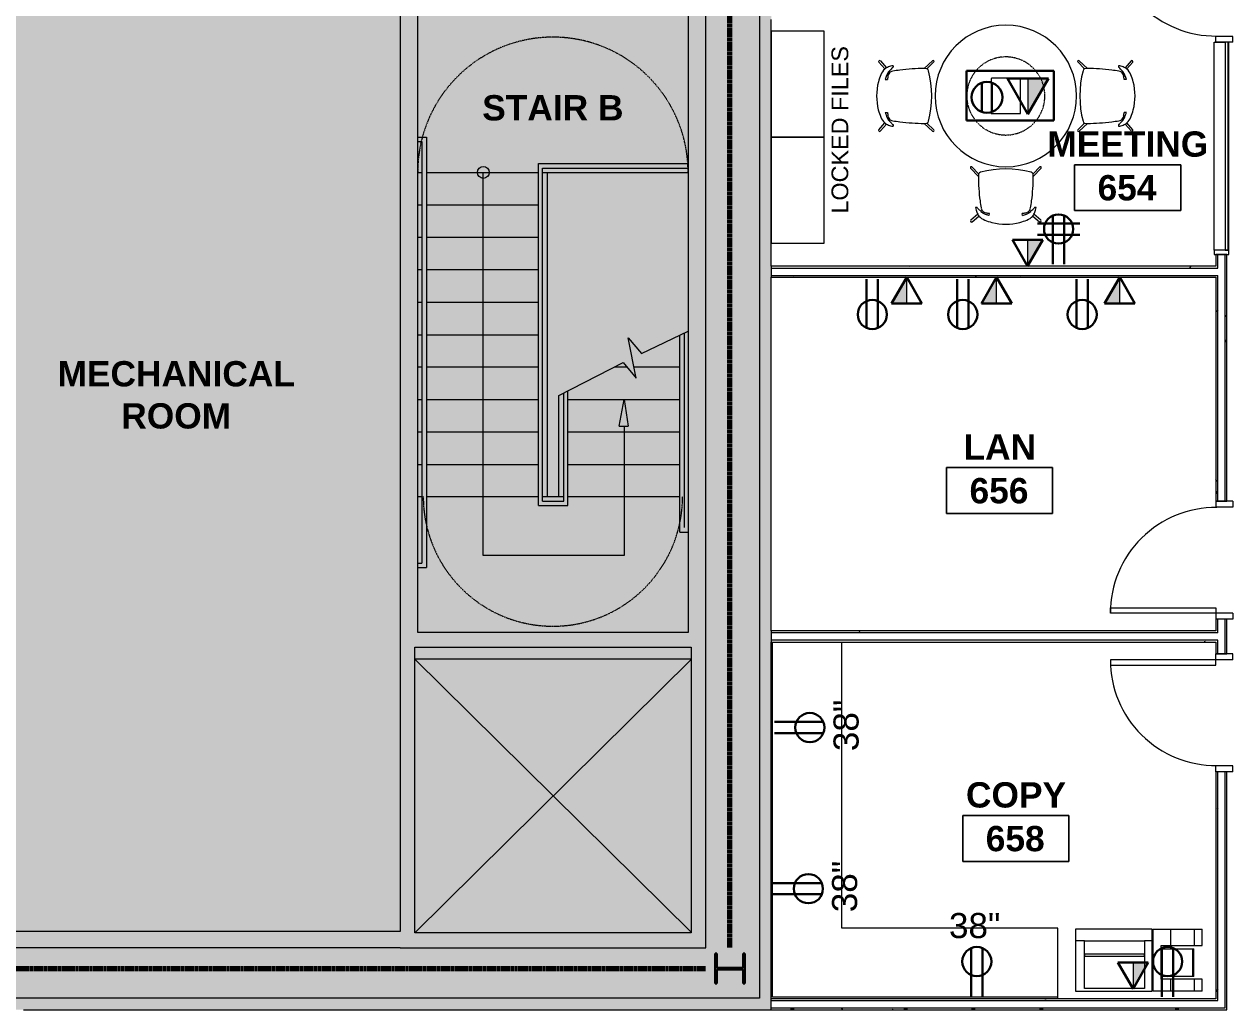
# Model space of a CAD drawing. Header units: inches. Extents: x -1180 to 2011, y -268 to 2143.
# Drawn here: x 423.4 to 833.6, y 1236.2 to 1570.6 of the extents above; entities that cross this region are included whole.
import ezdxf

# ---------------------------------------------------------------- set-up
doc = ezdxf.new("R2010")
doc.units = ezdxf.units.IN
doc.header["$MEASUREMENT"] = 0
for name, pattern in [('Dash 1_16_', [0.125, 0.0625, -0.0625]), ('Dash 1_8_', [0.25, 0.125, -0.125]), ('Steelcase Hidden Line', [0.117188, 0.078125, -0.039062])]:
    doc.linetypes.add(name, pattern=pattern)
for name, color, linetype, lineweight in [('A-ANNO-NOTE', 131, 'Continuous', 13), ('A-AREA-IDEN', 2, 'Continuous', 9), ('A-DETL', 90, 'Continuous', 13), ('A-DETL-GENF', 92, 'Continuous', 9), ('A-DETL-THIN', 151, 'Continuous', 13), ('A-DOOR', 31, 'Continuous', 13), ('A-DOOR-FRAM', 31, 'Continuous', 20), ('A-GLAZ-CURT', 52, 'Continuous', 9), ('A-GLAZ-CWMG', 51, 'Continuous', 13), ('A-WALL', 113, 'Continuous', 13), ('A-WALL-PATT', 111, 'Continuous', 13), ('G-ANNO-TEXT', 231, 'Continuous', 9), ('I-FURN', 30, 'Continuous', 9), ('I-FURN-PNLS', 30, 'Continuous', 9), ('I-WALL', 2, 'Continuous', 13), ('Q-CASE', 31, 'Continuous', 13), ('Q-SPCQ', 91, 'Continuous', 9), ('S-COLS', 52, 'Continuous', 13)]:
    doc.layers.add(name, color=color, linetype=linetype, lineweight=lineweight)
doc.styles.add('Swis721 Lt BT', font='swissl.ttf', dxfattribs={"height": 8.514638})
doc.styles.add('Swis721 Lt BT_1', font='swissl.ttf', dxfattribs={"height": 5.676425})
doc.styles.add('Swis721 Lt BT_B', font='', dxfattribs={"height": 8.583975})
doc.styles.get('Swis721 Lt BT_B').set_extended_font_data('Swis721 Lt BT', bold=True)
pattern_1 = [(0, (0, 0), (30.72, 7.68), [1.267, -21.773, 1.267, -21.773, -122.88]), (0, (0, 0), (30.72, 7.68), [-46.08, 1.267, -44.813, 1.267, -21.773, -53.76]), (0, (0, 0), (30.72, 7.68), [-115.2, 1.267, -14.093, 1.267, -37.133]), (120, (11.52, 3.84), (-22.011075, 22.7643), [1.267, -21.773, 1.267, -21.773, -122.88]), (120, (11.52, 3.84), (-22.011075, 22.7643), [-46.08, 1.267, -44.813, 1.267, -21.773, -53.76]), (120, (11.52, 3.84), (-22.011075, 22.7643), [-115.2, 1.267, -14.093, 1.267, -37.133]), (240, (15.36, 19.2), (-8.708925, -30.4443), [1.267, -21.773, 1.267, -21.773, -122.88]), (240, (15.36, 19.2), (-8.708925, -30.4443), [-46.08, 1.267, -44.813, 1.267, -21.773, -53.76]), (240, (15.36, 19.2), (-8.708925, -30.4443), [-115.2, 1.267, -14.093, 1.267, -37.133])]

# ---------------------------------------------------------------- blocks, each defined once
blk = doc.blocks.new('HP-Bearing Pile-Column - HP10X57-V11-6TH FLOOR POWER _ SIGNAL')
at = {"layer": 'S-COLS', "lineweight": 30}
for p, q in [((5.1, 5), (-5.1, 5)), ((-5.1, 5), (-5.1, 4.435)), ((-5.1, 4.435), (-0.2825, 4.435)), ((-0.2825, 4.435), (-0.2825, -4.435)), ((0.2825, -4.435), (0.2825, 4.435)), ((0.2825, 4.435), (5.1, 4.435)), ((5.1, 4.435), (5.1, 5)), ((-0.2825, -4.435), (-5.1, -4.435)), ((-5.1, -4.435), (-5.1, -5)), ((-5.1, -5), (5.1, -5)), ((5.1, -4.435), (0.2825, -4.435)), ((5.1, -5), (5.1, -4.435))]:
    blk.add_line(p, q, dxfattribs=at)
blk = doc.blocks.new('Single Flush - OTJ_SOLIDFLUSH_ALUM-5015488-6TH FLOOR POWER _ SIGNAL')
at = {"layer": 'A-DOOR', "lineweight": 20}
for p, q in [((16.15625, 37.6875), (16.15625, 1.875)), ((17.90625, 37.6875), (16.15625, 37.6875)), ((17.90625, 1.875), (17.90625, 37.6875)), ((16.15625, 1.875), (17.90625, 1.875))]:
    blk.add_line(p, q, dxfattribs=at)
at = {"layer": 'A-DOOR', "lineweight": 9}
blk.add_arc((17.90625, 1.875), 35.8125, 90, 180.5, dxfattribs=at)
at = {"layer": 'A-DOOR-FRAM'}
for p, q in [((-20, -3.875), (-20, 1.875)), ((-20, 1.875), (-18, 1.875)), ((-18, -3.875), (-18, 1.875)), ((18.000004, -3.875), (18.000004, 1.875)), ((18.000004, 1.875), (20.000004, 1.875)), ((20.000004, -3.875), (20.000004, 1.875)), ((-20, -3.875), (-18, -3.875)), ((18.000004, -3.875), (20.000004, -3.875))]:
    blk.add_line(p, q, dxfattribs=at)
blk = doc.blocks.new('Single Flush - OTJ_SOLIDFLUSH_ALUM-5011040-6TH FLOOR POWER _ SIGNAL')
at = {"layer": 'A-DOOR', "lineweight": 20}
for p, q in [((16.15625, -1.875), (17.90625, -1.875)), ((16.15625, -37.6875), (16.15625, -1.875)), ((17.90625, -1.875), (17.90625, -37.6875)), ((17.90625, -37.6875), (16.15625, -37.6875))]:
    blk.add_line(p, q, dxfattribs=at)
at = {"layer": 'A-DOOR', "lineweight": 9}
blk.add_arc((17.90625, -1.875), 35.8125, 179.5, 270, dxfattribs=at)
at = {"layer": 'A-DOOR-FRAM'}
for p, q in [((-20, 3.875), (-20, -1.875)), ((-20, 3.875), (-18, 3.875)), ((-18, 3.875), (-18, -1.875)), ((18.000004, 3.875), (18.000004, -1.875)), ((18.000004, 3.875), (20.000004, 3.875)), ((20.000004, 3.875), (20.000004, -1.875)), ((-20, -1.875), (-18, -1.875)), ((18.000004, -1.875), (20.000004, -1.875))]:
    blk.add_line(p, q, dxfattribs=at)
blk = doc.blocks.new('A-Copier-Floor - A-Copier-Floor-4036613-6TH FLOOR POWER _ SIGNAL')
at = {"layer": 'Q-SPCQ'}
for p, q in [((-30.09, 11.47), (-27.49, 11.47)), ((-30.09, 11.47), (-30.09, 7.47)), ((-27.49, 11.47), (-19.49, 11.47)), ((-27.49, 11.47), (-27.49, 7.47)), ((-19.49, 11.47), (-13.49, 11.47)), ((-19.49, 11.47), (-19.49, 7.47)), ((-13.49, 11.47), (-13.49, -9.53)), ((-13.29, 10.49), (-13.29, 8.47)), ((-13.29, 10.49), (-13.1, 10.49)), ((-13.1, 8.47), (-13.29, 8.47)), ((12.91, 11.47), (-13.09, 11.47)), ((-13.09, 11.47), (-13.09, -5.51)), ((-10.52, -5.51), (-10.52, 10.67)), ((-10.52, 10.67), (9.82, 10.67)), ((9.82, 10.67), (9.82, -5.51)), ((12.91, -5.51), (12.91, 11.47)), ((-30.09, 7.47), (-27.49, 7.47)), ((-27.49, 7.47), (-19.49, 7.47)), ((-27.26, 6.6), (-26.84, 6.6)), ((-27.26, 6.6), (-27.26, -2.84)), ((-26.84, 6.6), (-16.13, 6.6)), ((-26.84, -2.84), (-26.84, 6.6)), ((-19.49, 7.47), (-16.13, 7.47)), ((-16.13, 7.47), (-16.13, -3.97)), ((-27.49, -3.97), (-30.09, -3.97)), ((-30.09, -3.97), (-30.09, -9.53)), ((-19.49, -3.97), (-27.49, -3.97)), ((-27.49, -3.97), (-27.49, -9.53)), ((-26.84, -2.84), (-27.26, -2.84)), ((-16.13, -2.84), (-26.84, -2.84)), ((-16.13, -3.97), (-19.49, -3.97)), ((-19.49, -3.97), (-19.49, -9.53)), ((9.82, -0.4), (-10.52, -0.4)), ((-10.52, -0.4), (-10.52, -1.03)), ((-10.52, -1.03), (9.82, -1.03)), ((9.82, -1.03), (9.82, -0.4)), ((-13.29, -5.51), (-13.29, -7.53)), ((-13.29, -5.51), (-13.1, -5.51)), ((-13.1, -7.53), (-13.29, -7.53)), ((-13.09, -5.51), (-10.52, -5.51)), ((-13.09, -5.51), (-13.09, -9.53)), ((9.82, -5.51), (-10.52, -5.51)), ((9.82, -5.51), (12.91, -5.51)), ((12.91, -9.53), (12.91, -5.51)), ((-27.49, -9.53), (-30.09, -9.53)), ((-19.49, -9.53), (-27.49, -9.53)), ((-13.49, -9.53), (-19.49, -9.53)), ((-13.09, -9.53), (12.91, -9.53))]:
    blk.add_line(p, q, dxfattribs=at)
blk = doc.blocks.new('C-L SHAPE COUNTER TOP - C-L SHAPE COUNTER TOP-5634197-6TH FLOOR POWER _ SIGNAL')
at = {"layer": 'Q-CASE', "lineweight": 9}
for p, q in [((0.5, -97.32), (0.5, -0.5)), ((0.5, -0.5), (121.04, -0.5)), ((24, -97.32), (24, -24)), ((24, -24), (121.04, -24)), ((0, -97.32), (0.5, -97.32)), ((0.5, -97.32), (24, -97.32))]:
    blk.add_line(p, q, dxfattribs=at)
blk = doc.blocks.new('Steelcase Coalesse - Host - Table - Round - 60_ Dia - 1 TAP-5296805-6TH FLOOR POWER _ SIGNAL')
at = {"layer": 'I-FURN'}
for p, q in [((-32.14, -16.93), (-32.14, -26.43)), ((-20.39, -16.68), (-31.89, -16.68)), ((-20.14, -26.43), (-20.14, -16.93)), ((-31.89, -26.68), (-20.39, -26.68))]:
    blk.add_line(p, q, dxfattribs=at)
for centre, radius, start, end in [((-26.14, -21.68), 24, 360, 180), ((-31.89, -16.93), 0.25, 90, 180), ((-20.39, -16.93), 0.25, 0, 90), ((-26.14, -21.68), 24, 180, 360), ((-31.89, -26.43), 0.25, 180, 270), ((-20.39, -26.43), 0.25, 270, 0)]:
    blk.add_arc(centre, radius, start, end, dxfattribs=at)
at = {"layer": 'I-FURN', "linetype": 'Steelcase Hidden Line'}
for start, end in [(0, 180), (180, 360)]:
    blk.add_arc((-26.14, -21.68), 13.25, start, end, dxfattribs=at)
blk = doc.blocks.new('Steelcase Coalesse - Wrapp Side - Seating - Four Leg - Chair-5298037-6TH FLOOR POWER _ SIGNAL')
at = {"layer": 'I-FURN'}
for p, q in [((-11.94, 0.27), (-9.33, -2.54)), ((-9.24, -1.62), (-11.53, 0.68)), ((11.53, 0.68), (9.24, -1.62)), ((9.33, -2.54), (11.94, 0.27)), ((-9.53, -15.37), (-11.88, -17.42)), ((-11.44, -17.95), (-9.15, -15.96)), ((-9.73, -13.1), (-10.27, -13.1)), ((-9.66, -13.3), (-9.73, -13.1)), ((-8.05, -14.08), (-8.44, -14.42)), ((-7.88, -14.86), (-7.54, -14.57)), ((-5.61, -15.78), (-5.57, -15.06)), ((5.61, -15.78), (5.57, -15.06)), ((7.54, -14.57), (7.88, -14.86)), ((8.44, -14.42), (8.05, -14.08)), ((9.15, -15.96), (11.44, -17.95)), ((11.88, -17.42), (9.53, -15.37)), ((9.73, -13.1), (9.66, -13.3)), ((10.27, -13.1), (9.73, -13.1))]:
    blk.add_line(p, q, dxfattribs=at)
for centre, radius, start, end in [((-11.74, 0.48), 0.29, 45, 225), ((0, -34.83), 34.83, 75.7471, 104.2675), ((11.74, 0.48), 0.29, 315, 135), ((-4.97, -2.5), 4.36, 168.3163, 180.4713), ((59.89, -1.97), 69.22, 180.4713, 187.3357), ((-8.33, -2.04), 1, 104.7537, 155.1643), ((8.33, -2.04), 1, 24.8357, 75.7471), ((-59.89, -1.97), 69.22, 352.6643, 359.5287), ((4.97, -2.5), 4.36, 359.5287, 11.6837), ((59.89, -1.97), 69.22, 187.3357, 189.3719), ((-59.89, -1.97), 69.22, 350.6281, 352.6643), ((-5.94, -12.78), 4.34, 184.3312, 195.6712), ((-4.03, -12.26), 6.32, 195.5356, 209.5156), ((-7.5, -11.47), 2.83, 220.4026, 228.0633), ((-7.8, -14.68), 1.86, 201.8204, 223.5921), ((-5.24, -9.11), 6.1, 227.036, 233.382), ((-4.94, -11.96), 5.81, 223.5921, 247.4405), ((-10.51, -16.16), 2.71, 39.9495, 52.7609), ((-5.29, -10.95), 4.69, 227.8479, 236.5301), ((-6.45, -12.92), 1.98, 189.3719, 216.1909), ((-6.45, -12.92), 1.98, 216.1909, 236.5419), ((-5.4, -11.11), 4.49, 236.5301, 249.5158), ((-6.45, -12.92), 1.98, 236.5419, 260.2824), ((-0.27, 2.39), 18.93, 249.2742, 252.5939), ((-0.22, 23.51), 38.93, 260.2824, 262.09), ((-0.2, 2.58), 19.13, 252.5641, 253.583), ((0.22, 23.51), 38.93, 277.91, 279.7176), ((0.27, 2.39), 18.93, 286.3765, 290.7258), ((6.45, -12.92), 1.98, 279.7176, 303.4581), ((5.4, -11.11), 4.49, 290.4842, 303.4699), ((4.94, -11.96), 5.81, 292.5596, 316.4079), ((6.45, -12.92), 1.98, 303.4581, 323.8091), ((5.29, -10.95), 4.69, 303.4699, 312.1521), ((6.45, -12.92), 1.98, 323.8091, 350.6281), ((6.45, -12.92), 1.98, 323.8091, 350.6281), ((10.51, -16.16), 2.71, 127.2391, 140.0505), ((5.24, -9.11), 6.1, 306.618, 312.964), ((4.03, -12.26), 6.32, 324.1031, 330.4844), ((7.5, -11.47), 2.83, 311.9367, 319.5974), ((4.03, -12.26), 6.32, 330.4844, 344.4644), ((5.94, -12.78), 4.34, 344.3288, 355.6688), ((-11.66, -17.68), 0.348, 131, 308.6016), ((0.05, 0.05), 18.81, 247.4405, 255.2637), ((0, 0.92), 19.64, 256.0435, 284.1397), ((-0.05, 0.05), 18.81, 284.9176, 292.5596), ((11.66, -17.68), 0.348, 231.3984, 49)]:
    blk.add_arc(centre, radius, start, end, dxfattribs=at)
blk = doc.blocks.new('Steelcase Coalesse - Wrapp Side - Seating - Four Leg - Chair-5299867-6TH FLOOR POWER _ SIGNAL')
at = {"layer": 'I-FURN'}
for p, q in [((-9.53, 15.37), (-11.88, 17.42)), ((-11.44, 17.95), (-9.15, 15.96)), ((9.15, 15.96), (11.44, 17.95)), ((11.88, 17.42), (9.53, 15.37)), ((-9.73, 13.1), (-10.27, 13.1)), ((-9.66, 13.3), (-9.73, 13.1)), ((-8.05, 14.08), (-8.44, 14.42)), ((-7.88, 14.86), (-7.54, 14.57)), ((-5.61, 15.78), (-5.57, 15.06)), ((5.61, 15.78), (5.57, 15.06)), ((7.54, 14.57), (7.88, 14.86)), ((8.44, 14.42), (8.05, 14.08)), ((9.73, 13.1), (9.66, 13.3)), ((10.27, 13.1), (9.73, 13.1)), ((-11.94, -0.27), (-9.33, 2.54)), ((-9.24, 1.62), (-11.53, -0.68)), ((11.53, -0.68), (9.24, 1.62)), ((9.33, 2.54), (11.94, -0.27))]:
    blk.add_line(p, q, dxfattribs=at)
for centre, radius, start, end in [((-11.66, 17.68), 0.348, 51.3984, 229), ((-4.94, 11.96), 5.81, 112.5595, 136.4079), ((0.05, -0.05), 18.81, 104.7363, 112.5595), ((0, -0.92), 19.64, 75.8603, 103.9565), ((-0.05, -0.05), 18.81, 67.4404, 75.0824), ((4.94, 11.96), 5.81, 43.5921, 67.4404), ((11.66, 17.68), 0.348, 311, 128.6016), ((-5.94, 12.78), 4.34, 164.3288, 175.6688), ((-4.03, 12.26), 6.32, 150.4844, 164.4644), ((-7.5, 11.47), 2.83, 131.9367, 139.5974), ((-7.8, 14.68), 1.86, 136.4079, 158.1796), ((-5.24, 9.11), 6.1, 126.618, 132.964), ((-10.51, 16.16), 2.71, 307.2391, 320.0505), ((59.89, 1.97), 69.22, 170.6281, 172.6643), ((-5.29, 10.95), 4.69, 123.4699, 132.1521), ((-6.45, 12.92), 1.98, 143.8091, 170.6281), ((-6.45, 12.92), 1.98, 123.4581, 143.8091), ((-5.4, 11.11), 4.49, 110.4842, 123.4699), ((-6.45, 12.92), 1.98, 99.7176, 123.4581), ((-0.27, -2.39), 18.93, 107.4061, 110.7258), ((-0.22, -23.51), 38.93, 97.91, 99.7176), ((-0.2, -2.58), 19.13, 106.417, 107.4359), ((0.22, -23.51), 38.93, 80.2824, 82.09), ((0.27, -2.39), 18.93, 69.2742, 73.6235), ((6.45, 12.92), 1.98, 56.5419, 80.2824), ((5.4, 11.11), 4.49, 56.5301, 69.5158), ((6.45, 12.92), 1.98, 36.1909, 56.5419), ((5.29, 10.95), 4.69, 47.8479, 56.5301), ((6.45, 12.92), 1.98, 9.3719, 36.1909), ((6.45, 12.92), 1.98, 9.3719, 36.1909), ((-59.89, 1.97), 69.22, 7.3357, 9.3719), ((10.51, 16.16), 2.71, 219.9495, 232.7609), ((5.24, 9.11), 6.1, 47.036, 53.382), ((4.03, 12.26), 6.32, 29.5156, 35.8969), ((7.5, 11.47), 2.83, 40.4026, 48.0633), ((4.03, 12.26), 6.32, 15.5356, 29.5156), ((5.94, 12.78), 4.34, 4.3312, 15.6712), ((59.89, 1.97), 69.22, 172.6643, 179.5287), ((-59.89, 1.97), 69.22, 0.4713, 7.3357), ((-4.97, 2.5), 4.36, 179.5287, 191.6837), ((-8.33, 2.04), 1, 204.8357, 255.2463), ((0, 34.83), 34.83, 255.7325, 284.2529), ((8.33, 2.04), 1, 284.2529, 335.1643), ((4.97, 2.5), 4.36, 348.3163, 0.4713), ((-11.74, -0.48), 0.29, 135, 315), ((11.74, -0.48), 0.29, 225, 45)]:
    blk.add_arc(centre, radius, start, end, dxfattribs=at)
blk = doc.blocks.new('F-Lateral File - 2 Drawers x 18_D x 36_W-5221991-6TH FLOOR POWER _ SIGNAL')
at = {"layer": 'I-FURN-PNLS'}
for p, q in [((16.8, 8.2), (-19.2, 8.2)), ((-19.2, 8.2), (-19.2, -9.8)), ((16.8, -9.8), (16.8, 8.2)), ((-19.2, -9.8), (16.8, -9.8))]:
    blk.add_line(p, q, dxfattribs=at)
blk = doc.blocks.new('System Panel - Glazed-5820595-6TH FLOOR POWER _ SIGNAL')
at = {"layer": 'A-GLAZ-CURT', "lineweight": 13}
for p, q in [((35.25, 1.75), (-35.25, 1.75)), ((-35.25, 1.75), (-35.25, 0.75)), ((-35.25, 0.75), (35.25, 0.75)), ((35.25, 0.75), (35.25, 1.75))]:
    blk.add_line(p, q, dxfattribs=at)
blk = doc.blocks.new('Rectangular Mullion - 1_5_ x 2_5_ rectangular-5821026-6TH FLOOR POWER _ SIGNAL')
at = {"layer": 'A-GLAZ-CWMG', "lineweight": 20}
for p, q in [((-1.5, 3), (0, 3)), ((-1.5, -2), (-1.5, 3)), ((0, 3), (0, -2)), ((0, -2), (-1.5, -2))]:
    blk.add_line(p, q, dxfattribs=at)
blk = doc.blocks.new('Rectangular Mullion - 1_5_ x 2_5_ rectangular-5827913-6TH FLOOR POWER _ SIGNAL')
at = {"layer": 'A-GLAZ-CWMG', "lineweight": 9}
for p, q in [((-656.8, 1564.45), (-653.05, 1564.45)), ((-656.8, 1493.95), (-656.8, 1564.45)), ((-652.05, 1564.45), (-651.8, 1564.45)), ((-651.8, 1493.95), (-651.8, 1564.45))]:
    blk.add_line(p, q, dxfattribs=at)
blk = doc.blocks.new('Room Tag - Room Name and Number-3379422-6TH FLOOR POWER _ SIGNAL')
at = {"layer": 'A-AREA-IDEN'}
for p, q in [((-0.1881, -0.1636), (-0.1881, -0.0018)), ((-0.1881, -0.0018), (0.1869, -0.0018)), ((0.1869, -0.0018), (-0.1881, -0.0018)), ((-0.1881, -0.0018), (-0.1881, -0.1636)), ((0.1869, -0.0018), (0.1869, -0.1636)), ((0.1869, -0.1636), (0.1869, -0.0018)), ((0.1869, -0.1636), (-0.1881, -0.1636)), ((-0.1881, -0.1636), (0.1869, -0.1636))]:
    blk.add_line(p, q, dxfattribs=at)

msp = doc.modelspace()

# ---------------------------------------------------------------- hatches: boundary and pattern name
at = {"layer": 'A-ANNO-NOTE', "lineweight": 9}
for points in [[(764.1, 1540.1), (771.03, 1552.1), (764.1, 1552.1)], [(763.97, 1488.45), (769.13, 1497.38), (763.97, 1497.38)], [(722.96, 1475.77), (722.96, 1484.7), (717.81, 1475.77)], [(753.47, 1475.77), (753.47, 1484.7), (748.32, 1475.77)], [(795.27, 1475.77), (795.27, 1484.7), (790.11, 1475.77)], [(799.77, 1243.33), (804.93, 1252.27), (799.77, 1252.27)]]:
    msp.add_hatch(color=256, dxfattribs=at).paths.add_polyline_path(points, flags=0)
at = {"layer": 'A-DETL-GENF'}
h = msp.add_hatch(color=9, dxfattribs=at)
h.paths.add_polyline_path([(63.24, 1240.16), (70.77, 1240.16), (70.77, 1265.21), (58.74, 1265.21), (58.74, 1579.31), (70.77, 1579.31), (70.77, 1607.3), (-48.23, 1607.3), (-48.23, 1620.31), (-277.42, 1620.31), (-277.42, 1541.26), (-249.39, 1541.26), (-249.39, 1598.34), (24.69, 1598.34), (24.69, 1541.26), (52.78, 1541.26), (52.78, 1411.26), (24.69, 1411.26), (24.69, 1357.25), (50.71, 1357.25), (50.71, 1277.19), (-67.38, 1277.19), (-67.38, 1240.16), (-41.77, 1240.16), (-41.77, 1259.14), (38.24, 1259.14), (38.24, 1240.16), (62.74, 1240.16)], flags=0)
h.paths.add_polyline_path([(-381.47, 1240.16), (-381.47, 1256.22), (-377.47, 1256.22), (-377.47, 1256.27), (-381.5, 1256.27), (-381.5, 1620.31), (-399.46, 1620.31), (-399.46, 1240.16), (-381.5, 1240.16)], flags=0)
h.paths.add_polyline_path([(193.78, 1339.23), (195.78, 1339.23), (195.78, 1318.11), (193.78, 1318.11), (193.78, 1319.46)], flags=0)
h.paths.add_polyline_path([(193.78, 1443.51), (195.78, 1443.51), (195.78, 1422.38), (193.78, 1422.38)], flags=0)
h.paths.add_polyline_path([(193.78, 1547.56), (195.78, 1547.56), (195.78, 1526.43), (193.78, 1526.43)], flags=0)
h.paths.add_polyline_path([(174.75, 1240.16), (672.96, 1240.16), (672.96, 1620.31), (654.76, 1620.31), (654.76, 1257.23), (377.16, 1257.26), (377.16, 1309.64), (293.77, 1309.64), (293.77, 1263.25), (188.78, 1263.25), (188.78, 1296.73), (193.78, 1296.73), (193.78, 1268.25), (288.77, 1268.25), (288.77, 1368.22), (193.78, 1368.22), (193.78, 1339.23), (188.78, 1339.23), (188.78, 1401.01), (193.78, 1401.01), (193.78, 1372.22), (288.77, 1372.22), (288.77, 1472.3), (193.78, 1472.3), (193.78, 1443.51), (188.78, 1443.51), (188.78, 1505.06), (193.78, 1505.06), (193.78, 1476.3), (288.77, 1476.3), (288.77, 1576.29), (193.78, 1576.29), (193.78, 1547.56), (188.78, 1547.56), (188.78, 1575.31), (188.64, 1575.28), (188.64, 1547.76), (182.73, 1547.76), (182.73, 1504.24), (188.64, 1504.24), (188.64, 1444.18), (182.73, 1444.18), (182.73, 1400.24), (188.64, 1400.24), (188.64, 1339.74), (182.73, 1339.74), (182.73, 1296.76), (188.64, 1296.73), (188.64, 1265.21), (174.75, 1265.21), (174.75, 1247.2)], flags=0)
h.paths.add_polyline_path([(-272.42, 1242.23), (-222.89, 1242.23), (-222.89, 1276.12), (-227.66, 1276.12), (-227.66, 1281.12), (-267.66, 1281.12), (-267.66, 1276.12), (-272.42, 1276.12), (-272.42, 1242.24)], flags=0)
h.paths.add_polyline_path([(-217.89, 1242.23), (-155.35, 1242.23), (-155.35, 1276.12), (-166.62, 1276.12), (-166.62, 1281.12), (-206.62, 1281.12), (-206.62, 1276.12), (-217.89, 1276.12), (-217.89, 1246.88)], flags=0)
h.paths.add_polyline_path([(-403.46, 1254.15), (-403.46, 1284.19), (-423.43, 1284.19), (-423.43, 1254.15), (-405.98, 1254.15)], flags=0)
h.paths.add_polyline_path([(-277.45, 1256.27), (-277.42, 1256.27), (-277.45, 1256.27)], flags=0)
h.paths.add_polyline_path([(-331.5, 1256.27), (-331.5, 1262.27), (-283.45, 1262.27), (-283.45, 1508.33), (-375.5, 1508.33), (-375.5, 1262.27), (-371.5, 1262.27), (-371.5, 1256.27), (-332.12, 1256.27)], flags=0)
h.paths.add_polyline_path([(641.59, 1262.23), (649.76, 1262.23), (649.76, 1359.16), (556.01, 1359.16), (556.01, 1262.23)], flags=0)
h.paths.add_polyline_path([(511.76, 1262.76), (551.01, 1262.76), (550.98, 1619.36), (432.35, 1619.36), (432.35, 1624.31), (386.35, 1624.31), (386.35, 1619.36), (382.66, 1619.36), (382.66, 1379.39), (378.04, 1379.39), (378.04, 1531.32), (293.77, 1531.32), (293.77, 1315.14), (378.04, 1315.14), (378.04, 1339.39), (382.66, 1339.39), (382.66, 1262.76), (423.17, 1262.76)], flags=0)
h.paths.add_polyline_path([(195.78, 1296.73), (193.78, 1296.73), (193.78, 1317.86), (195.78, 1317.86), (195.78, 1310.14)], flags=0)
h.paths.add_polyline_path([(-249.39, 1357.25), (-249.39, 1411.26), (-271.43, 1411.26), (-271.43, 1411.21), (-277.43, 1411.21), (-277.45, 1357.25), (-267.2, 1357.25)], flags=0)
h.paths.add_polyline_path([(648.76, 1364.16), (648.76, 1618.33), (642.76, 1618.33), (642.76, 1624.31), (602.76, 1624.31), (602.76, 1618.33), (556.98, 1618.33), (556.98, 1364.16), (641.59, 1364.16)], flags=0)
h.paths.add_polyline_path([(183.14, 1364.83), (183.14, 1365.33), (182.73, 1365.33), (182.73, 1364.83)], flags=0)
h.paths.add_polyline_path([(182.73, 1375.83), (183.14, 1375.83), (183.14, 1376.33), (182.73, 1376.33)], flags=0)
h.paths.add_polyline_path([(193.78, 1401.01), (193.78, 1422.13), (195.78, 1422.13), (195.78, 1401.01)], flags=0)
h.paths.add_polyline_path([(182.73, 1471.71), (183.14, 1471.71), (183.14, 1472.21), (182.73, 1472.21)], flags=0)
h.paths.add_polyline_path([(183.14, 1477.46), (183.14, 1477.96), (182.73, 1477.96), (182.73, 1477.46)], flags=0)
h.paths.add_polyline_path([(193.78, 1505.06), (193.78, 1526.18), (195.78, 1526.18), (195.78, 1505.06)], flags=0)
h.paths.add_polyline_path([(-282.42, 1513.33), (-282.42, 1574.27), (-376.5, 1574.27), (-376.5, 1513.33), (-283.43, 1513.33)], flags=0)
h.paths.add_polyline_path([(368.82, 1536.32), (378.04, 1536.32), (378.04, 1619.36), (375.35, 1619.36), (375.35, 1624.31), (329.35, 1624.31), (329.35, 1619.36), (317.86, 1619.36), (317.86, 1595.36), (293.77, 1595.36), (293.77, 1536.32), (294.22, 1536.32)], flags=0)
h.paths.add_polyline_path([(694.97, 1576.19), (697.02, 1576.19), (697.02, 1606.14), (676.96, 1606.14), (676.96, 1576.19)], flags=0)
h.paths.add_polyline_path([(-282.42, 1579.27), (-281.42, 1579.27), (-281.42, 1620.31), (-297.96, 1620.31), (-297.96, 1624.31), (-360.96, 1624.31), (-360.96, 1620.31), (-377.5, 1620.31), (-377.5, 1579.27), (-297.96, 1579.27)], flags=0)
h.paths.add_polyline_path([(182.64, 1579.31), (188.78, 1579.31), (188.78, 1598.25), (293.63, 1598.25), (293.63, 1599.36), (313.86, 1599.36), (313.86, 1620.31), (295.85, 1620.31), (295.85, 1607.3), (174.75, 1607.3), (174.75, 1579.31), (181.4, 1579.31)], flags=0)
h.paths.add_polyline_path([(252.11, 1580.29), (288.77, 1580.29), (288.77, 1593.25), (193.78, 1593.25), (193.78, 1580.29), (206.74, 1580.29)], flags=0)
h.paths.add_polyline_path([(699.34, 1608.45), (699.96, 1609.08), (701.02, 1609.08), (701.02, 1610.14), (676.96, 1610.14), (676.96, 1608.45), (697.02, 1608.45)], flags=0)
at = {"layer": 'A-WALL-PATT', "lineweight": 9}
h = msp.add_hatch(dxfattribs=at)
h.set_pattern_fill('FP_1', color=256, style=0, pattern_type=2)
h.set_pattern_definition(pattern_1)
h.paths.add_polyline_path([(831.65, 1236.16), (831.65, 1316.95), (831.02, 1316.95), (831.02, 1236.16)], flags=0)
h.paths.add_polyline_path([(831.65, 1356.95), (831.65, 1368.7), (831.02, 1368.7), (831.02, 1356.95)], flags=0)
h.paths.add_polyline_path([(831.65, 1408.7), (831.65, 1492.45), (831.02, 1492.45), (831.02, 1408.7)], flags=0)
h.paths.add_polyline_path([(831.65, 1604.45), (831.65, 1811.04), (831.02, 1811.04), (831.02, 1604.45)], flags=0)
h = msp.add_hatch(dxfattribs=at)
h.set_pattern_fill('FP_1', color=256, style=0, pattern_type=2)
h.set_pattern_definition(pattern_1)
h.paths.add_polyline_path([(828.52, 1239.29), (828.52, 1316.95), (827.9, 1316.95), (827.9, 1239.29)], flags=0)
h.paths.add_polyline_path([(827.9, 1356.95), (828.52, 1356.95), (828.52, 1361.58), (827.9, 1361.58), (827.9, 1360.95)], flags=0)
h.paths.add_polyline_path([(827.9, 1364.08), (828.52, 1364.08), (828.52, 1368.7), (827.9, 1368.7), (827.9, 1364.7)], flags=0)
h.paths.add_polyline_path([(828.52, 1408.7), (828.52, 1485.33), (827.9, 1485.33), (827.9, 1408.7)], flags=0)
h.paths.add_polyline_path([(827.9, 1487.83), (828.52, 1487.83), (828.52, 1492.45), (827.9, 1492.45), (827.9, 1488.45)], flags=0)
h.paths.add_polyline_path([(828.52, 1604.45), (828.52, 1609.08), (827.9, 1609.08), (827.9, 1604.45)], flags=0)
h.paths.add_polyline_path([(827.9, 1611.58), (828.52, 1611.58), (828.52, 1807.91), (827.9, 1807.91), (827.9, 1612.2)], flags=0)
for points in [[(672.96, 1236.16), (676.96, 1236.16), (676.96, 1624.31), (672.96, 1624.31), (672.96, 1236.59)], [(556.98, 1364.16), (556.98, 1618.33), (550.98, 1618.33), (551.01, 1364.16)], [(649.76, 1361.33), (654.76, 1361.33), (654.76, 1618.33), (648.76, 1618.33), (648.76, 1361.33)], [(649.76, 1359.16), (649.76, 1361.33), (648.76, 1361.33), (648.76, 1364.16), (551.01, 1364.16), (551.01, 1359.16), (648.76, 1359.16)], [(551.01, 1262.23), (556.01, 1262.23), (556.01, 1359.16), (551.01, 1359.16), (551.01, 1262.49)], [(649.76, 1257.23), (654.76, 1257.23), (654.76, 1361.33), (649.76, 1361.33), (649.76, 1262.23)], [(511.76, 1257.26), (551.01, 1257.26), (551.01, 1262.76), (382.66, 1262.76), (382.66, 1257.26), (423.17, 1257.26)], [(649.76, 1257.23), (649.76, 1262.23), (551.01, 1262.23), (551.01, 1257.23), (641.59, 1257.23)], [(672.96, 1236.16), (672.96, 1240.16), (170.75, 1240.16), (170.75, 1236.16), (641.59, 1236.16)]]:
    msp.add_hatch(color=7, dxfattribs=at).paths.add_polyline_path(points, flags=0)
h = msp.add_hatch(dxfattribs=at)
h.set_pattern_fill('FP_1', color=256, style=0, pattern_type=2)
h.set_pattern_definition(pattern_1)
h.paths.add_polyline_path([(738.96, 1487.83), (827.9, 1487.83), (827.9, 1488.45), (676.96, 1488.45), (676.98, 1487.83), (706.5, 1487.83)], flags=0)
h = msp.add_hatch(dxfattribs=at)
h.set_pattern_fill('FP_1', color=256, style=0, pattern_type=2)
h.set_pattern_definition(pattern_1)
h.paths.add_polyline_path([(676.96, 1484.7), (827.9, 1484.7), (827.9, 1485.33), (676.96, 1485.33), (676.96, 1485.19)], flags=0)
h = msp.add_hatch(dxfattribs=at)
h.set_pattern_fill('FP_1', color=256, style=0, pattern_type=2)
h.set_pattern_definition(pattern_1)
h.paths.add_polyline_path([(680.52, 1364.08), (827.9, 1364.08), (827.9, 1364.7), (676.96, 1364.7), (676.96, 1364.08)], flags=0)
h = msp.add_hatch(dxfattribs=at)
h.set_pattern_fill('FP_1', color=256, style=0, pattern_type=2)
h.set_pattern_definition(pattern_1)
h.paths.add_polyline_path([(771.42, 1360.95), (827.9, 1360.95), (827.9, 1361.58), (676.96, 1361.58), (676.96, 1360.95), (700.96, 1360.95)], flags=0)
h = msp.add_hatch(dxfattribs=at)
h.set_pattern_fill('FP_1', color=256, style=0, pattern_type=2)
h.set_pattern_definition(pattern_1)
h.paths.add_polyline_path([(771.42, 1239.29), (827.9, 1239.29), (827.9, 1239.91), (676.96, 1239.91), (676.96, 1239.29), (700.96, 1239.29)], flags=0)
h = msp.add_hatch(dxfattribs=at)
h.set_pattern_fill('FP_1', color=256, style=0, pattern_type=2)
h.set_pattern_definition(pattern_1)
h.paths.add_polyline_path([(827.9, 1236.16), (831.02, 1236.16), (831.02, 1236.79), (676.96, 1236.79), (676.96, 1236.16), (771.42, 1236.16)], flags=0)

# ---------------------------------------------------------------- linework, layer by layer
at = {"layer": 'A-ANNO-NOTE', "lineweight": 30}
for p, q in [((743.22, 1554.71), (772.93, 1554.71)), ((743.22, 1537.9), (743.22, 1554.71)), ((748.5, 1540.79), (748.5, 1550.73)), ((751.88, 1540.79), (751.88, 1550.73)), ((757.17, 1552.1), (771.03, 1552.1)), ((764.1, 1540.1), (757.17, 1552.1)), ((771.03, 1552.1), (764.1, 1540.1)), ((772.93, 1554.71), (772.93, 1537.9)), ((772.93, 1537.9), (743.22, 1537.9)), ((772.6, 1489.11), (772.6, 1505.63)), ((776.43, 1489.11), (776.43, 1505.63)), ((767.34, 1502.98), (781.69, 1502.98)), ((763.97, 1488.45), (758.82, 1497.38)), ((758.82, 1497.38), (769.13, 1497.38)), ((763.97, 1488.45), (769.13, 1497.38)), ((767.34, 1499.15), (781.69, 1499.15)), ((709.36, 1484.05), (709.36, 1467.52)), ((713.19, 1484.05), (713.19, 1467.52)), ((722.96, 1484.7), (717.81, 1475.77)), ((722.96, 1484.7), (728.12, 1475.77)), ((740.07, 1484.05), (740.07, 1467.52)), ((743.9, 1484.05), (743.9, 1467.52)), ((753.47, 1484.7), (748.32, 1475.77)), ((753.47, 1484.7), (758.63, 1475.77)), ((780.61, 1484.05), (780.61, 1467.52)), ((784.44, 1484.05), (784.44, 1467.52)), ((795.27, 1484.7), (790.11, 1475.77)), ((795.27, 1484.7), (800.43, 1475.77)), ((728.12, 1475.77), (717.81, 1475.77)), ((758.63, 1475.77), (748.32, 1475.77)), ((800.43, 1475.77), (790.11, 1475.77)), ((678.12, 1333.84), (694.64, 1333.84)), ((678.12, 1330), (694.64, 1330)), ((677.62, 1279.18), (694.14, 1279.18)), ((677.62, 1275.35), (694.14, 1275.35)), ((744.85, 1240.56), (744.85, 1257.09)), ((748.68, 1240.56), (748.68, 1257.09)), ((809.6, 1240.56), (809.6, 1257.09)), ((813.43, 1240.56), (813.43, 1257.09)), ((799.77, 1243.33), (794.61, 1252.27)), ((794.61, 1252.27), (804.93, 1252.27)), ((799.77, 1243.33), (804.93, 1252.27))]:
    msp.add_line(p, q, dxfattribs=at)
at = {"layer": 'A-ANNO-NOTE', "lineweight": 9}
for p, q in [((764.1, 1552.1), (764.1, 1540.1)), ((764.1, 1540.1), (771.03, 1552.1)), ((771.03, 1552.1), (764.1, 1552.1)), ((763.97, 1488.45), (769.13, 1497.38)), ((769.13, 1497.38), (763.97, 1497.38)), ((763.97, 1497.38), (763.97, 1488.45)), ((722.96, 1484.7), (717.81, 1475.77)), ((722.96, 1475.77), (722.96, 1484.7)), ((753.47, 1484.7), (748.32, 1475.77)), ((753.47, 1475.77), (753.47, 1484.7)), ((795.27, 1484.7), (790.11, 1475.77)), ((795.27, 1475.77), (795.27, 1484.7)), ((717.81, 1475.77), (722.96, 1475.77)), ((748.32, 1475.77), (753.47, 1475.77)), ((790.11, 1475.77), (795.27, 1475.77)), ((799.77, 1243.33), (804.93, 1252.27)), ((804.93, 1252.27), (799.77, 1252.27)), ((799.77, 1252.27), (799.77, 1243.33))]:
    msp.add_line(p, q, dxfattribs=at)
at = {"layer": 'A-ANNO-NOTE', "lineweight": 30}
for centre, radius in [((750.19, 1545.76), 5.25), ((774.51, 1501.07), 4.95), ((711.28, 1472.09), 4.95), ((741.98, 1472.09), 4.95), ((782.53, 1472.09), 4.95), ((690.08, 1331.92), 4.95), ((689.58, 1277.26), 4.95), ((746.76, 1252.53), 4.95), ((811.51, 1252.53), 4.95)]:
    msp.add_circle(centre, radius, dxfattribs=at)
at = {"layer": 'A-DETL', "linetype": 'Dash 1_8_', "lineweight": 70}
for p, q in [((662.97, 1257.26), (662.97, 1604.26)), ((311.54, 1250.15), (654.76, 1250.15))]:
    msp.add_line(p, q, dxfattribs=at)
at = {"layer": 'A-DETL', "linetype": 'Dash 1_16_', "lineweight": 9}
for centre, radius, start, end in [((602.87, 1520.28), 45.89, 0, 180), ((602.87, 1410.32), 44, 180, 360)]:
    msp.add_arc(centre, radius, start, end, dxfattribs=at)
at = {"layer": 'A-DETL-THIN', "lineweight": 9}
for p, q in [((556.98, 1532.22), (560.01, 1532.22)), ((556.98, 1530.79), (558.41, 1530.79)), ((558.41, 1530.79), (558.41, 1387.69)), ((560.01, 1532.22), (560.01, 1386.26)), ((597.97, 1523.31), (648.76, 1523.31)), ((597.97, 1407.29), (597.97, 1523.31)), ((556.98, 1520.28), (558.41, 1520.28)), ((560.01, 1520.28), (597.97, 1520.28)), ((579.26, 1390.36), (579.26, 1520.28)), ((599.4, 1521.7), (648.76, 1521.7)), ((599.4, 1408.72), (599.4, 1521.7)), ((599.4, 1520.28), (648.76, 1520.28)), ((601, 1410.32), (601, 1520.28)), ((556.98, 1509.23), (558.41, 1509.23)), ((560.01, 1509.23), (597.97, 1509.23)), ((556.98, 1498.36), (558.41, 1498.36)), ((560.01, 1498.36), (597.97, 1498.36)), ((556.98, 1487.31), (558.41, 1487.31)), ((560.01, 1487.31), (597.97, 1487.31)), ((556.98, 1476.26), (558.41, 1476.26)), ((560.01, 1476.26), (597.97, 1476.26)), ((556.98, 1465.21), (558.41, 1465.21)), ((560.01, 1465.21), (597.97, 1465.21)), ((632.9, 1458.79), (648.76, 1466.37)), ((645.91, 1398.2), (645.91, 1465.03)), ((647.52, 1399.8), (647.52, 1465.74)), ((631.12, 1450.42), (628.45, 1464.14)), ((628.45, 1464.14), (632.9, 1458.79)), ((556.98, 1454.34), (558.41, 1454.34)), ((560.01, 1454.34), (597.97, 1454.34)), ((604.92, 1444.54), (626.67, 1455.76)), ((623.64, 1454.34), (628.09, 1454.34)), ((626.67, 1455.76), (631.12, 1450.42)), ((630.41, 1454.34), (645.91, 1454.34)), ((604.92, 1410.32), (604.92, 1444.54)), ((606.53, 1408.72), (606.53, 1445.25)), ((607.95, 1407.29), (607.95, 1446.14)), ((556.98, 1443.29), (558.41, 1443.29)), ((560.01, 1443.29), (597.97, 1443.29)), ((607.95, 1443.29), (645.91, 1443.29)), ((625.42, 1434.2), (627.02, 1443.29)), ((627.02, 1443.29), (628.45, 1434.2)), ((556.98, 1432.24), (558.41, 1432.24)), ((560.01, 1432.24), (597.97, 1432.24)), ((607.95, 1432.24), (645.91, 1432.24)), ((625.42, 1434.2), (628.45, 1434.2)), ((627.02, 1434.2), (627.02, 1390.36)), ((556.98, 1421.19), (558.41, 1421.19)), ((560.01, 1421.19), (597.97, 1421.19)), ((607.95, 1421.19), (645.91, 1421.19)), ((556.98, 1410.32), (558.41, 1410.32)), ((560.01, 1410.32), (597.97, 1410.32)), ((597.97, 1407.29), (607.95, 1407.29)), ((599.4, 1410.32), (606.53, 1410.32)), ((599.4, 1408.72), (606.53, 1408.72)), ((607.95, 1410.32), (645.91, 1410.32)), ((645.91, 1398.2), (648.76, 1398.2)), ((556.98, 1387.69), (558.41, 1387.69)), ((627.02, 1390.36), (579.26, 1390.36)), ((556.98, 1386.26), (560.01, 1386.26)), ((556.01, 1355.25), (649.76, 1355.25)), ((556.01, 1355.16), (649.76, 1262.48)), ((556.01, 1262.31), (649.76, 1355))]:
    msp.add_line(p, q, dxfattribs=at)
msp.add_circle((579.26, 1520.28), 2.02, dxfattribs=at)
at = {"layer": 'A-WALL', "color": 8, "lineweight": 20}
for p, q in [((672.96, 1620.31), (672.96, 1240.16)), ((676.96, 1488.45), (676.96, 1572.19)), ((676.96, 1364.7), (676.96, 1484.7)), ((676.96, 1236.16), (676.96, 1360.95)), ((672.96, 1240.16), (174.75, 1240.16)), ((423.17, 1236.16), (676.96, 1236.16))]:
    msp.add_line(p, q, dxfattribs=at)
at = {"layer": 'A-WALL'}
for p, q in [((828.52, 1487.83), (828.52, 1492.45)), ((831.02, 1408.7), (831.02, 1492.45)), ((676.96, 1488.45), (676.96, 1484.7)), ((676.96, 1487.83), (828.52, 1487.83)), ((676.96, 1485.33), (828.52, 1485.33)), ((828.52, 1408.7), (828.52, 1485.33)), ((828.52, 1364.08), (828.52, 1368.7)), ((831.02, 1356.95), (831.02, 1368.7)), ((676.96, 1364.7), (676.96, 1360.95)), ((828.52, 1364.08), (676.96, 1364.08)), ((828.52, 1361.58), (676.96, 1361.58)), ((828.52, 1356.95), (828.52, 1361.58)), ((828.52, 1239.29), (828.52, 1316.95)), ((831.02, 1236.79), (831.02, 1316.95)), ((676.96, 1239.29), (828.52, 1239.29)), ((676.96, 1236.79), (831.02, 1236.79))]:
    msp.add_line(p, q, dxfattribs=at)
at = {"layer": 'I-WALL', "color": 8, "lineweight": 20}
for p, q in [((550.98, 1619.36), (550.98, 1364.16)), ((556.98, 1364.16), (556.98, 1618.33)), ((648.76, 1618.33), (648.76, 1364.16)), ((654.76, 1257.23), (654.76, 1620.31)), ((550.98, 1364.16), (551.01, 1364.16)), ((551.01, 1364.16), (551.01, 1262.76)), ((648.76, 1364.16), (556.98, 1364.16)), ((556.01, 1262.23), (556.01, 1359.16)), ((556.01, 1359.16), (649.76, 1359.16)), ((649.76, 1359.16), (649.76, 1262.23)), ((551.01, 1262.76), (382.66, 1262.76)), ((649.76, 1262.23), (556.01, 1262.23)), ((377.16, 1257.26), (551.01, 1257.26)), ((551.01, 1257.26), (551.01, 1257.23)), ((551.01, 1257.23), (654.76, 1257.23))]:
    msp.add_line(p, q, dxfattribs=at)
at = {"layer": 'I-WALL'}
for p, q in [((827.9, 1492.45), (827.9, 1488.45)), ((831.65, 1492.45), (827.9, 1492.45)), ((831.65, 1408.7), (831.65, 1492.45)), ((827.9, 1488.45), (676.96, 1488.45)), ((676.96, 1484.7), (827.9, 1484.7)), ((827.9, 1484.7), (827.9, 1408.7)), ((827.9, 1408.7), (831.65, 1408.7)), ((827.9, 1368.7), (827.9, 1364.7)), ((831.65, 1368.7), (827.9, 1368.7)), ((831.65, 1356.95), (831.65, 1368.7)), ((827.9, 1364.7), (676.96, 1364.7)), ((676.96, 1360.95), (827.9, 1360.95)), ((827.9, 1360.95), (827.9, 1356.95)), ((827.9, 1356.95), (831.65, 1356.95)), ((827.9, 1316.95), (827.9, 1239.91)), ((831.65, 1316.95), (827.9, 1316.95)), ((831.65, 1236.16), (831.65, 1316.95)), ((827.9, 1239.91), (676.96, 1239.91)), ((676.96, 1236.16), (831.65, 1236.16))]:
    msp.add_line(p, q, dxfattribs=at)

# ---------------------------------------------------------------- block references
at = {"layer": 'A-AREA-IDEN', "xscale": 95.99999999999994, "yscale": 95.99999999999994, "zscale": 95.99999999999994}
for p in [(798, 1523.06), (754.55, 1420.28), (760.05, 1302.24)]:
    msp.add_blockref('Room Tag - Room Name and Number-3379422-6TH FLOOR POWER _ SIGNAL', p, dxfattribs=at)
at = {"layer": 'A-DOOR'}
for name, p, rotation in [('Single Flush - OTJ_SOLIDFLUSH_ALUM-5015488-6TH FLOOR POWER _ SIGNAL', (829.77, 1584.45), 89.99999999999993), ('Single Flush - OTJ_SOLIDFLUSH_ALUM-5011040-6TH FLOOR POWER _ SIGNAL', (829.77, 1388.7), 269.9999999999999), ('Single Flush - OTJ_SOLIDFLUSH_ALUM-5015488-6TH FLOOR POWER _ SIGNAL', (829.77, 1336.95), 89.99999999999993)]:
    msp.add_blockref(name, p, dxfattribs=dict(at, rotation=rotation))
at = {"layer": 'A-GLAZ-CURT', "rotation": 269.9999999999998}
msp.add_blockref('System Panel - Glazed-5820595-6TH FLOOR POWER _ SIGNAL', (830.27, 1529.2), dxfattribs=at)
at = {"layer": 'A-GLAZ-CWMG', "lineweight": 9}
msp.add_blockref('Rectangular Mullion - 1_5_ x 2_5_ rectangular-5827913-6TH FLOOR POWER _ SIGNAL', (1484.07, 0), dxfattribs=at)
at = {"layer": 'A-GLAZ-CWMG', "lineweight": 9, "extrusion": (0, 0, -1), "rotation": 270.0000000000001}
msp.add_blockref('Rectangular Mullion - 1_5_ x 2_5_ rectangular-5821026-6TH FLOOR POWER _ SIGNAL', (-830.27, 1492.45), dxfattribs=at)
at = {"layer": 'I-FURN', "rotation": 90}
for name, p in [('Steelcase Coalesse - Host - Table - Round - 60_ Dia - 1 TAP-5296805-6TH FLOOR POWER _ SIGNAL', (734.92, 1572.36)), ('Steelcase Coalesse - Wrapp Side - Seating - Four Leg - Chair-5299867-6TH FLOOR POWER _ SIGNAL', (731.46, 1546.22)), ('Steelcase Coalesse - Wrapp Side - Seating - Four Leg - Chair-5298037-6TH FLOOR POWER _ SIGNAL', (781.73, 1546.22))]:
    msp.add_blockref(name, p, dxfattribs=at)
at = {"layer": 'I-FURN'}
msp.add_blockref('Steelcase Coalesse - Wrapp Side - Seating - Four Leg - Chair-5298037-6TH FLOOR POWER _ SIGNAL', (756.6, 1521.45), dxfattribs=at)
at = {"layer": 'I-FURN-PNLS', "rotation": 89.99331409280167}
for p in [(685.17, 1551.43), (685.17, 1515.43)]:
    msp.add_blockref('F-Lateral File - 2 Drawers x 18_D x 36_W-5221991-6TH FLOOR POWER _ SIGNAL', p, dxfattribs=at)
at = {"layer": 'Q-CASE', "lineweight": 9, "rotation": 89.99999999999997}
msp.add_blockref('C-L SHAPE COUNTER TOP - C-L SHAPE COUNTER TOP-5634197-6TH FLOOR POWER _ SIGNAL', (676.96, 1239.91), dxfattribs=at)
at = {"layer": 'Q-SPCQ', "rotation": 180}
msp.add_blockref('A-Copier-Floor - A-Copier-Floor-4036613-6TH FLOOR POWER _ SIGNAL', (793.17, 1254.01), dxfattribs=at)
at = {"layer": 'S-COLS', "lineweight": 9, "rotation": 89.99999999999991}
msp.add_blockref('HP-Bearing Pile-Column - HP10X57-V11-6TH FLOOR POWER _ SIGNAL', (662.97, 1250.15), dxfattribs=at)

# ---------------------------------------------------------------- texts
at = {"layer": 'A-ANNO-NOTE', "lineweight": 9, "char_height": 8.515, "width": 18.9, "attachment_point": 2, "rotation": 90, "line_spacing_factor": 1.00667, "style": 'Swis721 Lt BT'}
for insert in [(698.11, 1332.66), (697.61, 1278)]:
    msp.add_mtext('38"', dxfattribs=dict(at, insert=insert))
at = {"layer": 'A-ANNO-NOTE', "lineweight": 9, "insert": (746.03, 1269.01), "char_height": 8.515, "width": 18.9, "attachment_point": 2, "line_spacing_factor": 1.00667, "style": 'Swis721 Lt BT'}
msp.add_mtext('38"', dxfattribs=at)
at = {"layer": 'A-AREA-IDEN', "char_height": 8.584, "attachment_point": 2, "line_spacing_factor": 0.998538, "style": 'Swis721 Lt BT_B'}
for s, insert, width in [('STAIR B', (602.86, 1546.5), 51.084), ('MEETING', (798.01, 1534.2), 61.236), ('654', (797.73, 1519.37), 23.004), ('MECHANICAL\\PROOM', (475.02, 1456.26), 89.532), ('LAN', (754.56, 1431.41), 26.568), ('656', (754.28, 1416.59), 23.004), ('COPY', (760.06, 1313.38), 37.8), ('658', (759.78, 1298.55), 23.004)]:
    msp.add_mtext(s, dxfattribs=dict(at, insert=insert, width=width))
at = {"layer": 'G-ANNO-TEXT', "color": 7, "insert": (697.44, 1506.31), "char_height": 5.6764, "width": 63.864, "attachment_point": 1, "rotation": 90, "line_spacing_factor": 1.00667, "style": 'Swis721 Lt BT_1'}
msp.add_mtext('LOCKED FILES', dxfattribs=at)

doc.saveas('drawing.dxf')
